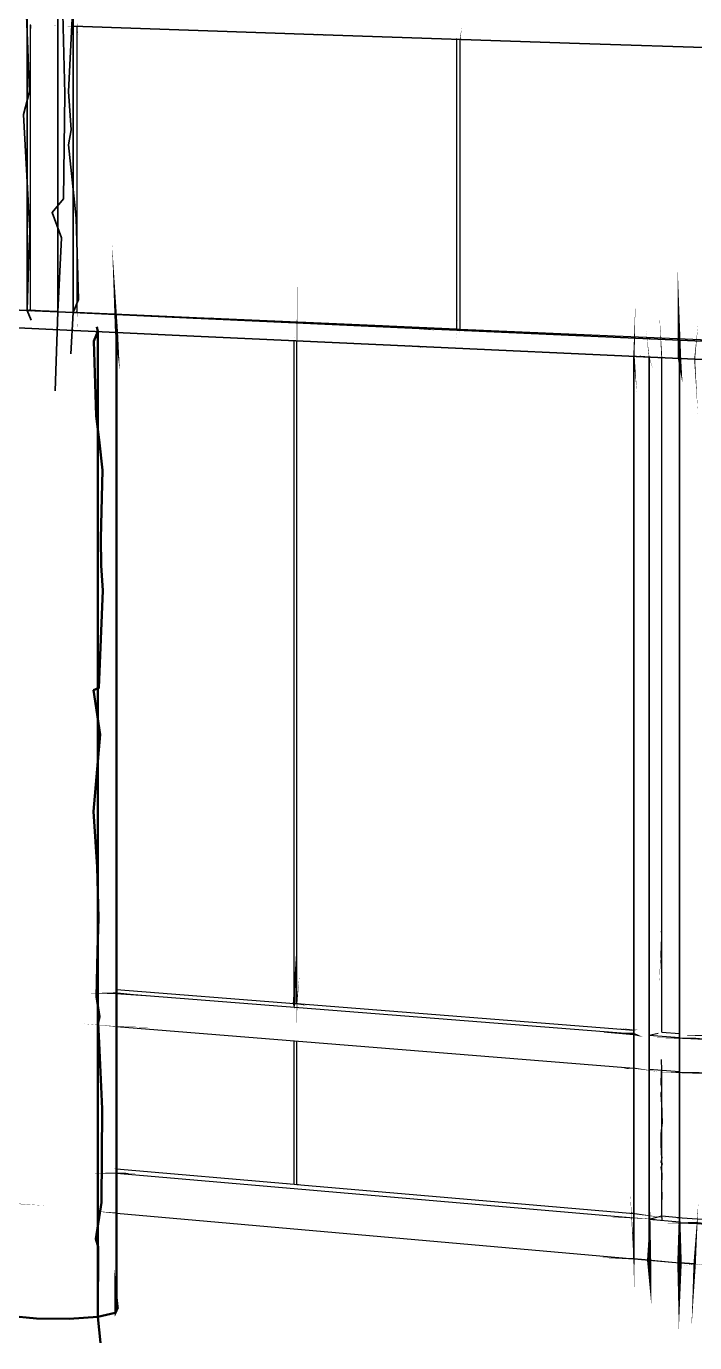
# Model space of a CAD drawing. Header units: inches. Extents: x -877 to 882, y -418 to 410.
# Drawn here: x 60.5 to 149.7, y -379.5 to -203.8 of the extents above; entities that cross this region are included whole.
import ezdxf

# ---------------------------------------------------------------- set-up
doc = ezdxf.new("R2010")
doc.units = ezdxf.units.IN
doc.header["$LTSCALE"] = 0.5
doc.header["$MEASUREMENT"] = 0
doc.layers.get('0').update_dxf_attribs({"lineweight": 18})
for name, color, linetype, lineweight in [('A-Glaz-Curt', 52, 'Continuous', 35), ('A-Glaz-Curt-Unit', 51, 'Continuous', 25), ('A-Wall', 113, 'Continuous', 35)]:
    doc.layers.add(name, color=color, linetype=linetype, lineweight=lineweight)

# ---------------------------------------------------------------- blocks, each defined once
blk = doc.blocks.new('*U12')
at = {"color": 7, "linetype": 'Continuous', "lineweight": -3}
for p, q in [((60.59, -241.69), (60.59, -241.69)), ((63.03, -241.73), (63.53, -241.75)), ((66.74, -241.98), (67.09, -241.93)), ((66.74, -241.98), (66.74, -241.98)), ((85.21, -242.71), (85.48, -242.72)), ((108.02, -243.72), (108.92, -243.76)), ((108.92, -243.76), (117.96, -244.15)), ((145.3, -324.65), (145.3, -248)), ((145.3, -338.01), (145.3, -324.65)), ((145.3, -338.02), (145.3, -338.01)), ((145.3, -362.54), (145.3, -343.1)), ((144.83, -362.67), (145.3, -362.55)), ((145.3, -362.55), (145.3, -362.54))]:
    blk.add_line(p, q, dxfattribs=at)
at = {"layer": 'A-Glaz-Curt', "color": 143, "linetype": 'Continuous', "lineweight": 35}
for p, q in [((66.72, -241.98), (66.72, 323.48)), ((60.57, -241.7), (60.57, 322.66)), ((64.67, -241.89), (64.67, 323.21)), ((66.72, -203.76), (100.09, -204.9)), ((100.09, -204.9), (134.32, -206.05)), ((134.32, -206.05), (169.41, -207.2)), ((58.53, -241.6), (60.57, -241.7)), ((60.57, -241.7), (60.59, -241.69)), ((60.59, -241.69), (61.05, -241.63)), ((60.59, -241.69), (64.67, -241.88)), ((64.67, -241.89), (66.72, -241.98)), ((66.72, -241.98), (66.74, -241.98)), ((66.74, -241.98), (79.96, -242.6)), ((67.1, -241.93), (67.25, -241.91)), ((48.7, -243.5), (79.96, -244.98)), ((79.96, -242.6), (111.99, -244.06)), ((111.99, -244.06), (144.79, -245.54)), ((79.96, -244.98), (111.99, -246.47)), ((144.79, -245.54), (178.38, -247.03)), ((111.99, -246.47), (144.79, -247.97)), ((141.59, -368.27), (141.59, -247.83)), ((143.61, -368.44), (143.61, -247.92)), ((144.79, -247.97), (178.38, -249.49)), ((147.67, -368.78), (147.67, -248.1)), ((141.59, -368.27), (143.61, -368.44)), ((143.61, -368.44), (143.62, -368.44)), ((147.67, -368.78), (149.69, -368.95))]:
    blk.add_line(p, q, dxfattribs=at)
at = {"layer": 'A-Glaz-Curt-Unit', "color": 141, "linetype": 'Continuous', "lineweight": 25}
for p, q in [((61.05, -241.63), (61.05, -203.57)), ((67.25, -241.92), (67.25, -203.78)), ((61.05, -241.63), (63.03, -241.73)), ((63.54, -241.75), (64.67, -241.8)), ((67.25, -241.92), (85.21, -242.71)), ((85.48, -242.72), (108.02, -243.72)), ((118.39, -244.17), (168.94, -246.4)), ((72.51, -332.31), (96.22, -334.17)), ((96.6, -334.2), (141.59, -337.74)), ((145.3, -338.02), (147.67, -338.2)), ((72.51, -356.26), (96.22, -358.31)), ((96.6, -358.34), (141.59, -362.23)), ((145.3, -362.55), (147.67, -362.74))]:
    blk.add_line(p, q, dxfattribs=at)
at = {"layer": 'A-Glaz-Curt-Unit', "color": 143, "linetype": 'Continuous', "lineweight": 25}
for p, q in [((117.96, -244.15), (117.96, -205.5)), ((118.39, -244.17), (118.39, -205.51)), ((117.96, -244.15), (118.39, -244.17)), ((96.22, -334.17), (96.22, -245.74)), ((96.6, -334.2), (96.6, -245.76)), ((72.51, -332.83), (141.55, -338.26)), ((96.22, -334.17), (96.6, -334.2)), ((72.51, -337.27), (141.55, -342.81)), ((141.55, -338.26), (141.59, -338.25)), ((141.55, -342.81), (141.55, -338.26)), ((143.62, -338.42), (144.83, -338.13)), ((143.62, -342.97), (143.62, -338.42)), ((143.62, -338.42), (147.66, -338.72)), ((147.66, -343.28), (147.66, -338.72)), ((147.66, -338.72), (147.67, -338.72)), ((96.22, -358.31), (96.22, -339.17)), ((96.6, -358.34), (96.6, -339.2)), ((141.55, -342.81), (141.59, -342.8)), ((143.62, -342.97), (147.66, -343.28)), ((147.66, -343.28), (147.67, -343.28)), ((72.51, -356.83), (141.55, -362.81)), ((96.22, -358.31), (96.6, -358.34)), ((72.51, -362.16), (141.55, -368.26)), ((141.55, -362.81), (141.59, -362.8)), ((141.55, -368.26), (141.55, -362.81)), ((143.62, -362.98), (144.83, -362.67)), ((143.62, -368.44), (143.62, -362.98)), ((143.62, -362.98), (147.66, -363.32)), ((147.66, -363.32), (147.67, -363.31)), ((147.66, -368.78), (147.66, -363.32)), ((141.55, -368.26), (141.59, -368.25)), ((143.62, -368.44), (147.66, -368.78)), ((147.66, -368.78), (147.67, -368.78))]:
    blk.add_line(p, q, dxfattribs=at)
at = {"layer": 'A-Wall', "color": 254, "linetype": 'Continuous', "lineweight": 50}
for p, q in [((70.03, -376), (70.03, -244.51)), ((72.51, -374.83), (72.51, -244.63)), ((58.14, -375.88), (61.81, -376.24)), ((70.03, -376), (72.35, -375.46)), ((72.35, -375.46), (72.51, -374.83)), ((61.81, -376.24), (66.17, -376.28)), ((66.17, -376.28), (70.03, -376))]:
    blk.add_line(p, q, dxfattribs=at)
blk = doc.blocks.new('New Napkin Sketch')
at = {"layer": 'A-Wall', "color": 143, "linetype": 'Continuous', "lineweight": 35}
for p, q in [((58.53, -241.6), (60.57, -241.7)), ((60.57, -241.7), (60.59, -241.69)), ((60.59, -241.69), (61.05, -241.63)), ((60.59, -241.69), (64.67, -241.88)), ((64.67, -241.89), (66.72, -241.98)), ((66.72, -241.98), (66.74, -241.98)), ((66.74, -241.98), (79.96, -242.6)), ((67.1, -241.93), (67.25, -241.91)), ((141.59, -368.27), (143.61, -368.44)), ((143.61, -368.44), (143.62, -368.44)), ((147.67, -368.78), (149.69, -368.95))]:
    blk.add_line(p, q, dxfattribs=at)
at = {"layer": 'A-Wall', "color": 7, "linetype": 'Continuous', "lineweight": -3}
for p, q in [((60.59, -241.69), (60.59, -241.69)), ((63.03, -241.73), (63.53, -241.75)), ((66.74, -241.98), (67.09, -241.93)), ((66.74, -241.98), (66.74, -241.98)), ((85.21, -242.71), (85.48, -242.72)), ((108.02, -243.72), (108.92, -243.76)), ((108.92, -243.76), (117.96, -244.15)), ((145.3, -338.01), (145.3, -324.65)), ((145.3, -338.02), (145.3, -338.01)), ((144.83, -362.67), (145.3, -362.55)), ((145.3, -362.55), (145.3, -362.54))]:
    blk.add_line(p, q, dxfattribs=at)
at = {"layer": 'A-Wall', "color": 141, "linetype": 'Continuous', "lineweight": 25}
for p, q in [((61.05, -241.63), (63.03, -241.73)), ((63.54, -241.75), (64.67, -241.8)), ((67.25, -241.92), (85.21, -242.71)), ((145.3, -338.02), (147.67, -338.2)), ((145.3, -362.55), (147.67, -362.74))]:
    blk.add_line(p, q, dxfattribs=at)
at = {"layer": 'A-Wall', "color": 143, "linetype": 'Continuous', "lineweight": 25}
for p, q in [((117.96, -244.15), (118.39, -244.17)), ((96.22, -334.17), (96.6, -334.2)), ((141.55, -338.26), (141.59, -338.25)), ((141.55, -342.81), (141.55, -338.26)), ((143.62, -338.42), (144.83, -338.13)), ((143.62, -342.97), (143.62, -338.42)), ((143.62, -338.42), (147.66, -338.72)), ((147.66, -343.28), (147.66, -338.72)), ((147.66, -338.72), (147.67, -338.72)), ((96.22, -358.31), (96.22, -339.17)), ((96.6, -358.34), (96.6, -339.2)), ((141.55, -342.81), (141.59, -342.8)), ((143.62, -342.97), (147.66, -343.28)), ((147.66, -343.28), (147.67, -343.28)), ((96.22, -358.31), (96.6, -358.34)), ((141.55, -362.81), (141.59, -362.8)), ((141.55, -368.26), (141.55, -362.81)), ((143.62, -362.98), (144.83, -362.67)), ((143.62, -368.44), (143.62, -362.98)), ((143.62, -362.98), (147.66, -363.32)), ((147.66, -363.32), (147.67, -363.31)), ((147.66, -368.78), (147.66, -363.32)), ((141.55, -368.26), (141.59, -368.25)), ((143.62, -368.44), (147.66, -368.78)), ((147.66, -368.78), (147.67, -368.78))]:
    blk.add_line(p, q, dxfattribs=at)
at = {"layer": 'A-Wall', "color": 254, "linetype": 'Continuous', "lineweight": 50}
for p, q in [((58.14, -375.88), (61.81, -376.24)), ((70.03, -376), (72.35, -375.46)), ((72.35, -375.46), (72.51, -374.83)), ((61.81, -376.24), (66.17, -376.28)), ((66.17, -376.28), (70.03, -376))]:
    blk.add_line(p, q, dxfattribs=at)
at = {"layer": 'A-Wall', "color": 143, "linetype": 'Continuous', "lineweight": 35, "extrusion": (0, 0, -1)}
for points in [[(-66.43, -247.48), (-66.72, -241.98), (-67.43, -240.24), (-67.14, -229.37), (-66.12, -219.59), (-66.45, -217.59), (-66.11, -212.46), (-67.03, -193.84)], [(-64.34, -252.44), (-64.67, -241.89), (-65.17, -232.01), (-63.91, -228.64), (-65.44, -226.8), (-65.6, -212.76), (-65.19, -196.74)], [(-61.1, -243.01), (-60.57, -241.7), (-60.79, -234.12), (-60.92, -231.12), (-60.1, -215.56), (-60.9, -212.49), (-60.22, -195.54), (-60.61, -186.99), (-60.66, -177.6), (-60.51, -175.93), (-61.21, -159), (-60.57, -146.09), (-60.88, -142.12), (-59.65, -137.68), (-61.01, -135.79), (-60.46, -120.24)]]:
    blk.add_lwpolyline(points, dxfattribs=at)
at = {"layer": 'A-Wall', "color": 141, "linetype": 'Continuous', "lineweight": 25, "extrusion": (0, 0, -1)}
for points in [[(-61.24, -242.3, 0, 0.0158, 0), (-61.05, -241.63, 0.0158, 0, 0), (-60.99, -238.88, 0, 0, 0), (-61.16, -235.11, 0, 0, 0), (-61.17, -233.74, 0, 0, 0), (-61.01, -233.07, 0, 0, 0), (-60.97, -232.53, 0, 0, 0), (-61.02, -232.15, 0, 0, 0), (-60.97, -229.21, 0, 0, 0), (-61.08, -226.68, 0, 0, 0), (-61.09, -226.38, 0, 0, 0), (-61.08, -223.45, 0, 0, 0), (-60.93, -221.59, 0, 0, 0), (-60.93, -218.09, 0, 0, 0), (-61.03, -215.62, 0, 0, 0), (-60.97, -215.25, 0, 0, 0), (-60.88, -212.93, 0, 0, 0), (-61.15, -210.72, 0, 0, 0), (-60.99, -209, 0, 0, 0), (-61.05, -205.66, 0, 0.179, 0), (-61.05, -203.57, 0.179, 0, 0), (-61.1, -203.54, 0, 0, 0)], [(-67.33, -244.64, 0, 0.0266, 0), (-67.25, -241.92, 0.0266, 0, 0), (-67.14, -239.92, 0, 0, 0), (-67.13, -236.49, 0, 0, 0), (-67.25, -233.14, 0, 0, 0), (-67.3, -229.84, 0, 0, 0), (-67.22, -227.53, 0, 0, 0), (-67.2, -226.72, 0, 0, 0), (-67.36, -222.96, 0, 0, 0), (-67.22, -220.13, 0, 0, 0), (-67.07, -219.7, 0, 0, 0), (-67.06, -216.98, 0, 0, 0), (-67.25, -214.38, 0, 0, 0), (-67.22, -212.59, 0, 0, 0), (-67.27, -209.76, 0, 0, 0), (-67.41, -209.23, 0, 0, 0), (-67.17, -208.02, 0, 0, 0), (-67.43, -205.22, 0, 0.0397, 0), (-67.25, -203.78, 0.0397, 0, 0), (-67.28, -203.12, 0, 0, 0)], [(-85.08, -242.62, 0, 0.098, 0), (-85.48, -242.72, 0.098, 0, 0), (-86.12, -242.8, 0, 0, 0), (-87.94, -242.93, 0, 0, 0), (-88.35, -242.84, 0, 0, 0), (-90.16, -242.92, 0, 0, 0), (-91.36, -243.03, 0, 0, 0), (-91.49, -242.96, 0, 0, 0), (-91.76, -242.89, 0, 0, 0), (-92.03, -243.03, 0, 0, 0), (-92.38, -242.98, 0, 0, 0), (-92.85, -243.09, 0, 0, 0), (-94.1, -243.2, 0, 0, 0), (-95.5, -243.18, 0, 0, 0), (-95.6, -243.16, 0, 0, 0), (-95.9, -243.12, 0, 0, 0), (-98.04, -243.29, 0, 0, 0), (-98.96, -243.38, 0, 0, 0), (-101.14, -243.35, 0, 0, 0), (-103.1, -243.44, 0, 0, 0), (-104.42, -243.46, 0, 0, 0), (-104.91, -243.62, 0, 0, 0), (-106.28, -243.68, 0, 0.00652, 0), (-108.02, -243.72, 0.00652, 0, 0), (-108.4, -243.75, 0, 0, 0)], [(-118.35, -244.3, 0, 0.0174, 0), (-118.39, -244.17, 0.0174, 0, 0), (-123.11, -244.46, 0, 0, 0), (-123.91, -244.42, 0, 0, 0), (-128.61, -244.66, 0, 0, 0), (-131.81, -244.52, 0, 0, 0), (-134.06, -244.61, 0, 0, 0), (-136.98, -245.16, 0, 0, 0), (-140.15, -245.27, 0, 0, 0), (-140.38, -245.03, 0, 0, 0), (-145.34, -245.58, 0, 0, 0), (-147.02, -245.31, 0, 0, 0), (-148.2, -245.6, 0, 0, 0), (-148.28, -245.41, 0, 0, 0), (-150.27, -245.46, 0, 0, 0), (-154.81, -245.63, 0, 0, 0), (-158.48, -246.02, 0, 0, 0), (-162.87, -246.15, 0, 0, 0), (-166.61, -246.26, 0, 0, 0), (-166.93, -246.47, 0, 0.241, 0), (-168.94, -246.4, 0.241, 0, 0), (-169.33, -246.55, 0, 0, 0)], [(-72.31, -332.42, 0, 0.0252, 0), (-72.51, -332.31, 0.0252, 0, 0), (-74.72, -332.6, 0, 0, 0), (-75.67, -332.51, 0, 0, 0), (-77.94, -332.81, 0, 0, 0), (-78.2, -332.68, 0, 0, 0), (-80.29, -332.9, 0, 0, 0), (-82.18, -332.97, 0, 0, 0), (-83.15, -333.25, 0, 0, 0), (-85.1, -333.21, 0, 0, 0), (-87.29, -333.46, 0, 0, 0), (-87.93, -333.43, 0, 0, 0), (-89.24, -333.61, 0, 0, 0), (-90.04, -333.63, 0, 0, 0), (-90.91, -333.67, 0, 0, 0), (-93.16, -333.83, 0, 0, 0), (-95.15, -334.14, 0, 0, 0), (-96.15, -334.1, 0, 0.0814, 0), (-96.22, -334.17, 0.0814, 0, 0), (-96.37, -334.08, 0, 0, 0)], [(-95.76, -334.14, 0, 0.2, 0), (-96.6, -334.2, 0.2, 0, 0), (-97.92, -334.48, 0, 0, 0), (-98.75, -334.54, 0, 0, 0), (-99.03, -334.6, 0, 0, 0), (-103.09, -334.88, 0, 0, 0), (-103.23, -334.82, 0, 0, 0), (-107.41, -335.19, 0, 0, 0), (-111.87, -335.62, 0, 0, 0), (-114.88, -335.79, 0, 0, 0), (-118.98, -335.98, 0, 0, 0), (-120.93, -336.24, 0, 0, 0), (-122.36, -336.29, 0, 0, 0), (-125.22, -336.65, 0, 0, 0), (-129.42, -336.68, 0, 0, 0), (-130.94, -336.76, 0, 0, 0), (-131.08, -337.03, 0, 0, 0), (-131.74, -336.79, 0, 0, 0), (-135.75, -337.14, 0, 0, 0), (-139.64, -337.45, 0, 0.102, 0), (-141.59, -337.74, 0.102, 0, 0), (-142.29, -337.66, 0, 0, 0)], [(-148.02, -338.43, 0, 0.219, 0), (-151.38, -338.47, 0.219, 0, 0), (-153.09, -338.8, 0, 0, 0), (-153.38, -338.53, 0, 0, 0), (-154.65, -338.69, 0, 0, 0), (-156.81, -338.78, 0, 0, 0), (-159.73, -339.05, 0, 0, 0), (-162.71, -339.06, 0, 0, 0), (-163.8, -339.35, 0, 0, 0), (-164.91, -339.59, 0, 0, 0), (-170.08, -339.75, 0, 0, 0), (-175.18, -340.39, 0, 0, 0), (-177.55, -340.04, 0, 0, 0), (-182.47, -340.73, 0, 0, 0), (-186.99, -341.02, 0, 0, 0), (-189.08, -341.22, 0, 0, 0), (-190.28, -340.99, 0, 0, 0), (-190.74, -341.15, 0, 0, 0), (-195.05, -341.51, 0, 0, 0), (-199.08, -341.98, 0, 0, 0), (-201.59, -341.9, 0, 0, 0), (-203.41, -342.1, 0, 0.0164, 0), (-203.58, -342.13, 0.0164, 0, 0), (-204.3, -342.27, 0, 0, 0)], [(-71.9, -356.27, 0, 0.0356, 0), (-72.51, -356.26, 0.0356, 0, 0), (-73.26, -356.23, 0, 0, 0), (-74.45, -356.4, 0, 0, 0), (-76.78, -356.57, 0, 0, 0), (-78.19, -356.85, 0, 0, 0), (-79.35, -356.93, 0, 0, 0), (-81.29, -357.1, 0, 0, 0), (-82.51, -357.12, 0, 0, 0), (-83.62, -357.25, 0, 0, 0), (-85.66, -357.5, 0, 0, 0), (-87.91, -357.69, 0, 0, 0), (-88.51, -357.53, 0, 0, 0), (-90.37, -357.79, 0, 0, 0), (-91.91, -358.04, 0, 0, 0), (-93.43, -358.16, 0, 0, 0), (-95.23, -358.15, 0, 0.048, 0), (-96.22, -358.31, 0.048, 0, 0), (-97.77, -358.33, 0, 0, 0)], [(-95.16, -358.2, 0, 0.0185, 0), (-96.6, -358.34, 0.0185, 0, 0), (-98.24, -358.34, 0, 0, 0), (-99.22, -358.45, 0, 0, 0), (-99.8, -358.61, 0, 0, 0), (-104.01, -359.06, 0, 0, 0), (-106.42, -359.3, 0, 0, 0), (-106.52, -359.18, 0, 0, 0), (-108.08, -359.45, 0, 0, 0), (-111.51, -359.74, 0, 0, 0), (-111.88, -359.5, 0, 0, 0), (-115.29, -359.75, 0, 0, 0), (-116.5, -360.11, 0, 0, 0), (-120.66, -360.59, 0, 0, 0), (-121.01, -360.25, 0, 0, 0), (-124.13, -360.72, 0, 0, 0), (-128.11, -361.24, 0, 0, 0), (-130.02, -361.34, 0, 0, 0), (-132.95, -361.34, 0, 0, 0), (-136.47, -361.72, 0, 0, 0), (-138.64, -361.82, 0, 0, 0), (-139.77, -362.27, 0, 0, 0), (-141.06, -362.02, 0, 0.16, 0), (-141.59, -362.23, 0.16, 0, 0), (-146.05, -362.84, 0, 0, 0)]]:
    blk.add_lwpolyline(points, format="xyseb", dxfattribs=at)
at = {"layer": 'A-Wall', "color": 143, "linetype": 'Continuous', "lineweight": 35, "extrusion": (0, 0, -1)}
for points in [[(-63.58, -203.69, 0, 0.0174, 0), (-66.72, -203.76, 0.0174, 0, 0), (-68.45, -203.76, 0, 0, 0), (-69.25, -203.83, 0, 0, 0), (-71.56, -204.06, 0, 0, 0), (-73.65, -204.05, 0, 0, 0), (-73.77, -203.87, 0, 0, 0), (-75.77, -204.21, 0, 0, 0), (-75.87, -204.13, 0, 0, 0), (-77.56, -204.15, 0, 0, 0), (-79.55, -204.11, 0, 0, 0), (-81.05, -204.38, 0, 0, 0), (-82.44, -204.23, 0, 0, 0), (-84.62, -204.31, 0, 0, 0), (-86.19, -204.45, 0, 0, 0), (-87.14, -204.54, 0, 0, 0), (-90.43, -204.69, 0, 0, 0), (-91.76, -204.47, 0, 0, 0), (-93.8, -204.63, 0, 0, 0), (-96.47, -204.93, 0, 0, 0), (-96.94, -204.83, 0, 0, 0), (-99.14, -204.75, 0, 0.0317, 0), (-100.09, -204.9, 0.0317, 0, 0), (-101.44, -204.92, 0, 0, 0)], [(-97.25, -204.79, 0, 0.0554, 0), (-100.09, -204.9, 0.0554, 0, 0), (-100.51, -204.8, 0, 0, 0), (-100.64, -204.91, 0, 0, 0), (-103.65, -204.95, 0, 0, 0), (-104.02, -205.18, 0, 0, 0), (-106.16, -205.26, 0, 0, 0), (-109.09, -205.33, 0, 0, 0), (-109.19, -205.33, 0, 0, 0), (-109.57, -205.17, 0, 0, 0), (-110.39, -205.18, 0, 0, 0), (-112.7, -205.19, 0, 0, 0), (-115.69, -205.56, 0, 0, 0), (-116.22, -205.58, 0, 0, 0), (-118.35, -205.44, 0, 0, 0), (-121.48, -205.55, 0, 0, 0), (-121.78, -205.68, 0, 0, 0), (-125, -205.6, 0, 0, 0), (-128.17, -205.96, 0, 0, 0), (-131.26, -205.96, 0, 0, 0), (-133.51, -206.11, 0, 0, 0), (-134.3, -205.93, 0, 0.119, 0), (-134.32, -206.05, 0.119, 0, 0), (-136.38, -206.15, 0, 0, 0)], [(-133.92, -205.99, 0, 0.11, 0), (-134.32, -206.05, 0.11, 0, 0), (-134.57, -206.08, 0, 0, 0), (-137.41, -205.99, 0, 0, 0), (-138.55, -206.17, 0, 0, 0), (-141.98, -206.45, 0, 0, 0), (-142.75, -206.22, 0, 0, 0), (-145.22, -206.54, 0, 0, 0), (-147.19, -206.54, 0, 0, 0), (-147.86, -206.61, 0, 0, 0), (-150.9, -206.7, 0, 0, 0), (-152.37, -206.74, 0, 0, 0), (-154.71, -206.63, 0, 0, 0), (-157.31, -206.75, 0, 0, 0), (-160.33, -206.95, 0, 0, 0), (-160.69, -206.83, 0, 0, 0), (-160.88, -206.83, 0, 0, 0), (-161.58, -207.08, 0, 0, 0), (-162.97, -206.97, 0, 0, 0), (-164.45, -207.1, 0, 0, 0), (-167.86, -207.25, 0, 0.0722, 0), (-169.41, -207.2, 0.0722, 0, 0), (-169.44, -207.26, 0, 0, 0)], [(-147.58, -377.67, 0, 0.598, 0), (-147.67, -368.78, 0.598, 0, 0), (-147.68, -359.24, 0, 0, 0), (-147.25, -355.85, 0, 0, 0), (-147.09, -355.17, 0, 0, 0), (-147.75, -351.76, 0, 0, 0), (-147.91, -346.16, 0, 0, 0), (-147.74, -340.92, 0, 0, 0), (-147.07, -332.56, 0, 0, 0), (-147.25, -322.51, 0, 0, 0), (-147.71, -317.16, 0, 0, 0), (-147.33, -313.88, 0, 0, 0), (-147.8, -309.77, 0, 0, 0), (-147.77, -302, 0, 0, 0), (-147.92, -292.69, 0, 0, 0), (-147.34, -283.99, 0, 0, 0), (-147.29, -281.71, 0, 0, 0), (-147.08, -280.46, 0, 0, 0), (-147.74, -269.61, 0, 0, 0), (-148, -262.14, 0, 0, 0), (-148.07, -251.44, 0, 0.453, 0), (-147.67, -248.1, 0.453, 0, 0), (-147.44, -236.45, 0, 0, 0)], [(-78.35, -242.38, 0, 0.148, 0), (-79.96, -242.6, 0.148, 0, 0), (-83.09, -242.83, 0, 0, 0), (-85.51, -242.89, 0, 0, 0), (-86.48, -242.78, 0, 0, 0), (-88.49, -243.02, 0, 0, 0), (-88.6, -243.11, 0, 0, 0), (-90.87, -243.21, 0, 0, 0), (-93.02, -243.18, 0, 0, 0), (-94.22, -243.25, 0, 0, 0), (-96.39, -243.44, 0, 0, 0), (-98.26, -243.42, 0, 0, 0), (-100.92, -243.4, 0, 0, 0), (-102.39, -243.71, 0, 0, 0), (-104.8, -243.59, 0, 0, 0), (-107.61, -243.92, 0, 0, 0), (-108.42, -243.94, 0, 0, 0), (-110.4, -243.96, 0, 0, 0), (-111.42, -244.12, 0, 0.0224, 0), (-111.99, -244.06, 0.0224, 0, 0), (-113.33, -244.25, 0, 0, 0)], [(-141.62, -372.16, 0, 0.162, 0), (-141.59, -368.27, 0.162, 0, 0), (-141.08, -359.28, 0, 0, 0), (-141.03, -355.16, 0, 0, 0), (-141.86, -346.29, 0, 0, 0), (-141.64, -343.01, 0, 0, 0), (-141.82, -333.4, 0, 0, 0), (-141.45, -321.85, 0, 0, 0), (-142.1, -311.53, 0, 0, 0), (-141.1, -307.26, 0, 0, 0), (-141.68, -295.66, 0, 0, 0), (-141.2, -291.67, 0, 0, 0), (-141.27, -280.56, 0, 0, 0), (-141.65, -272.34, 0, 0, 0), (-142.11, -266.22, 0, 0, 0), (-141.08, -263.94, 0, 0, 0), (-141.35, -259.41, 0, 0, 0), (-141.77, -257.1, 0, 0, 0), (-141.98, -252.63, 0, 0.192, 0), (-141.59, -247.83, 0.192, 0, 0), (-141.77, -240.95, 0, 0, 0)], [(-47.3, -243.55, 0, 0.125, 0), (-48.7, -243.5, 0.125, 0, 0), (-51.72, -243.52, 0, 0, 0), (-54.49, -243.66, 0, 0, 0), (-56.94, -244.01, 0, 0, 0), (-57.98, -244.06, 0, 0, 0), (-60.69, -244.11, 0, 0, 0), (-63.44, -244.08, 0, 0, 0), (-63.63, -244.29, 0, 0, 0), (-63.72, -244.12, 0, 0, 0), (-64.97, -244.33, 0, 0, 0), (-66.71, -244.41, 0, 0, 0), (-69.26, -244.47, 0, 0, 0), (-71.88, -244.68, 0, 0, 0), (-73.43, -244.57, 0, 0, 0), (-76.1, -244.82, 0, 0, 0), (-76.36, -244.9, 0, 0, 0), (-77.86, -244.9, 0, 0.0851, 0), (-79.96, -244.98, 0.0851, 0, 0), (-80.08, -245.05, 0, 0, 0)], [(-110.29, -244.02, 0, 0.121, 0), (-111.99, -244.06, 0.121, 0, 0), (-115.08, -244.35, 0, 0, 0), (-117.99, -244.49, 0, 0, 0), (-120.87, -244.62, 0, 0, 0), (-122.86, -244.47, 0, 0, 0), (-123.75, -244.7, 0, 0, 0), (-125.02, -244.62, 0, 0, 0), (-125.67, -244.54, 0, 0, 0), (-125.77, -244.53, 0, 0, 0), (-127.21, -244.9, 0, 0, 0), (-130.13, -244.75, 0, 0, 0), (-131.18, -245.02, 0, 0, 0), (-134.21, -245.1, 0, 0, 0), (-135.32, -245.15, 0, 0, 0), (-136.02, -245.07, 0, 0, 0), (-139.24, -245.41, 0, 0, 0), (-140.29, -245.25, 0, 0, 0), (-141.23, -245.32, 0, 0, 0), (-142.57, -245.5, 0, 0, 0), (-143.41, -245.63, 0, 0.041, 0), (-144.79, -245.54, 0.041, 0, 0), (-147.67, -245.54, 0, 0, 0)], [(-149.27, -377.53, 0, 0.323, 0), (-149.69, -368.95, 0.323, 0, 0), (-150.17, -360.92, 0, 0, 0), (-150.26, -351.09, 0, 0, 0), (-149.68, -344.56, 0, 0, 0), (-150.03, -336.95, 0, 0, 0), (-150.05, -336.73, 0, 0, 0), (-150.13, -329.72, 0, 0, 0), (-150.08, -324.74, 0, 0, 0), (-149.82, -320.9, 0, 0, 0), (-149.58, -312.4, 0, 0, 0), (-149.86, -304.64, 0, 0, 0), (-149.27, -304.16, 0, 0, 0), (-149.97, -300.18, 0, 0, 0), (-150.1, -295.12, 0, 0, 0), (-149.4, -288.82, 0, 0, 0), (-149.16, -283.32, 0, 0, 0), (-150.27, -273.25, 0, 0, 0), (-149.55, -265.73, 0, 0, 0), (-150.12, -255.49, 0, 0.127, 0), (-149.69, -248.19, 0.127, 0, 0), (-150.14, -243.59, 0, 0, 0)], [(-77.08, -244.85, 0, 0.126, 0), (-79.96, -244.98, 0.126, 0, 0), (-83.09, -245.07, 0, 0, 0), (-85.65, -245.4, 0, 0, 0), (-86.71, -245.24, 0, 0, 0), (-89.65, -245.33, 0, 0, 0), (-90.84, -245.42, 0, 0, 0), (-93.58, -245.48, 0, 0, 0), (-95.9, -245.88, 0, 0, 0), (-97.13, -245.76, 0, 0, 0), (-99.73, -245.81, 0, 0, 0), (-102.38, -245.88, 0, 0, 0), (-104.8, -246.09, 0, 0, 0), (-107.96, -246.18, 0, 0, 0), (-110.3, -246.31, 0, 0.0515, 0), (-111.99, -246.47, 0.0515, 0, 0), (-113.48, -246.7, 0, 0, 0)], [(-143.93, -374.67, 0, 0.559, 0), (-143.61, -368.44, 0.559, 0, 0), (-143.77, -361.75, 0, 0, 0), (-143.81, -355.86, 0, 0, 0), (-143.25, -344.33, 0, 0, 0), (-143.3, -343.64, 0, 0, 0), (-143.5, -340.73, 0, 0, 0), (-143.12, -329.56, 0, 0, 0), (-143.48, -328.81, 0, 0, 0), (-143.17, -322.32, 0, 0, 0), (-143.09, -315.72, 0, 0, 0), (-143.42, -307.67, 0, 0, 0), (-143.04, -295.68, 0, 0, 0), (-143.92, -285.8, 0, 0, 0), (-144.06, -277.82, 0, 0, 0), (-143.98, -269.41, 0, 0, 0), (-143.5, -266.71, 0, 0, 0), (-143.13, -260.42, 0, 0, 0), (-144.1, -249.47, 0, 0.0793, 0), (-143.61, -247.92, 0.0793, 0, 0), (-143.2, -244.28, 0, 0, 0)], [(-143.08, -245.36, 0, 0.0113, 0), (-144.79, -245.54, 0.0113, 0, 0), (-146.99, -245.62, 0, 0, 0), (-150.23, -245.71, 0, 0, 0), (-150.7, -245.73, 0, 0, 0), (-151.51, -245.95, 0, 0, 0), (-153.61, -245.92, 0, 0, 0), (-155.11, -245.92, 0, 0, 0), (-156.34, -245.91, 0, 0, 0), (-158.24, -246.2, 0, 0, 0), (-160.46, -246.17, 0, 0, 0), (-161.82, -246.14, 0, 0, 0), (-162.53, -246.45, 0, 0, 0), (-163.7, -246.44, 0, 0, 0), (-165.68, -246.52, 0, 0, 0), (-167.31, -246.48, 0, 0, 0), (-168.32, -246.62, 0, 0, 0), (-171.38, -246.57, 0, 0, 0), (-174.06, -246.92, 0, 0, 0), (-176.11, -246.96, 0, 0.000852, 0), (-178.38, -247.03, 0.000852, 0, 0), (-181.14, -247.01, 0, 0, 0)], [(-111.58, -246.31, 0, 0.115, 0), (-111.99, -246.47, 0.115, 0, 0), (-114.57, -246.67, 0, 0, 0), (-116.81, -246.67, 0, 0, 0), (-119.82, -246.79, 0, 0, 0), (-121.46, -246.76, 0, 0, 0), (-124.3, -247.07, 0, 0, 0), (-124.39, -247.12, 0, 0, 0), (-126.04, -247.03, 0, 0, 0), (-126.74, -247.31, 0, 0, 0), (-130.01, -247.21, 0, 0, 0), (-130.83, -247.26, 0, 0, 0), (-134.09, -247.54, 0, 0, 0), (-136.33, -247.5, 0, 0, 0), (-139.6, -247.59, 0, 0, 0), (-141.14, -247.89, 0, 0, 0), (-144.04, -248.01, 0, 0.0324, 0), (-144.79, -247.97, 0.0324, 0, 0), (-146.28, -247.93, 0, 0, 0)], [(-141.71, -247.68, 0, 0.0677, 0), (-144.79, -247.97, 0.0677, 0, 0), (-145.24, -247.83, 0, 0, 0), (-145.44, -248.17, 0, 0, 0), (-148.02, -248.01, 0, 0, 0), (-150.8, -248.36, 0, 0, 0), (-150.82, -248.3, 0, 0, 0), (-151.06, -248.16, 0, 0, 0), (-151.68, -248.34, 0, 0, 0), (-152.69, -248.23, 0, 0, 0), (-154.98, -248.32, 0, 0, 0), (-157.22, -248.41, 0, 0, 0), (-160.49, -248.55, 0, 0, 0), (-163.47, -248.79, 0, 0, 0), (-164.41, -248.71, 0, 0, 0), (-167.4, -248.9, 0, 0, 0), (-169.65, -249.09, 0, 0, 0), (-171.34, -249.12, 0, 0, 0), (-172.52, -249.23, 0, 0, 0), (-175.49, -249.39, 0, 0, 0), (-175.53, -249.44, 0, 0, 0), (-175.78, -249.25, 0, 0.0313, 0), (-178.38, -249.49, 0.0313, 0, 0), (-180.96, -249.65, 0, 0, 0)]]:
    blk.add_lwpolyline(points, format="xyseb", dxfattribs=at)
at = {"layer": 'A-Wall', "color": 143, "linetype": 'Continuous', "lineweight": 25, "extrusion": (0, 0, -1)}
for points in [[(-117.78, -246.1, 0, 0.0116, 0), (-117.96, -244.15, 0.0116, 0, 0), (-118.06, -242.53, 0, 0, 0), (-117.98, -240.26, 0, 0, 0), (-118, -238.01, 0, 0, 0), (-117.99, -235.63, 0, 0, 0), (-117.84, -232.61, 0, 0, 0), (-118.09, -230.77, 0, 0, 0), (-117.79, -227.89, 0, 0, 0), (-118.12, -226.64, 0, 0, 0), (-117.89, -226.11, 0, 0, 0), (-117.94, -224.81, 0, 0, 0), (-117.96, -222.73, 0, 0, 0), (-117.93, -219.29, 0, 0, 0), (-117.78, -218, 0, 0, 0), (-118.02, -215.33, 0, 0, 0), (-118.08, -214.35, 0, 0, 0), (-118.12, -210.72, 0, 0, 0), (-117.94, -207.39, 0, 0.0942, 0), (-117.96, -205.5, 0.0942, 0, 0), (-117.86, -205.26, 0, 0, 0)], [(-118.25, -244.89, 0, 0.0397, 0), (-118.39, -244.17, 0.0397, 0, 0), (-118.25, -240.63, 0, 0, 0), (-118.45, -240.2, 0, 0, 0), (-118.37, -238.29, 0, 0, 0), (-118.27, -237.81, 0, 0, 0), (-118.5, -236.95, 0, 0, 0), (-118.52, -236.88, 0, 0, 0), (-118.42, -233.54, 0, 0, 0), (-118.28, -229.84, 0, 0, 0), (-118.33, -228.27, 0, 0, 0), (-118.43, -225.67, 0, 0, 0), (-118.38, -224.93, 0, 0, 0), (-118.43, -221.26, 0, 0, 0), (-118.3, -219.45, 0, 0, 0), (-118.23, -216.49, 0, 0, 0), (-118.23, -212.65, 0, 0, 0), (-118.46, -212.46, 0, 0, 0), (-118.3, -209.13, 0, 0, 0), (-118.34, -207.75, 0, 0, 0), (-118.41, -206.87, 0, 0.101, 0), (-118.39, -205.51, 0.101, 0, 0), (-118.58, -203.95, 0, 0, 0)], [(-96.56, -337.59, 0, 0.103, 0), (-96.6, -334.2, 0.103, 0, 0), (-96.93, -330.42, 0, 0, 0), (-96.77, -329.45, 0, 0, 0), (-96.43, -324.39, 0, 0, 0), (-96.48, -319.06, 0, 0, 0), (-96.94, -310.57, 0, 0, 0), (-96.81, -305.8, 0, 0, 0), (-96.69, -300.82, 0, 0, 0), (-96.92, -294.85, 0, 0, 0), (-96.76, -291.07, 0, 0, 0), (-96.67, -287.66, 0, 0, 0), (-96.2, -281.34, 0, 0, 0), (-96.92, -278.53, 0, 0, 0), (-96.42, -270.61, 0, 0, 0), (-96.16, -267.58, 0, 0, 0), (-96.42, -263.31, 0, 0, 0), (-96.76, -259.51, 0, 0, 0), (-96.24, -257.48, 0, 0, 0), (-96.35, -251.97, 0, 0, 0), (-96.57, -250.41, 0, 0.0921, 0), (-96.6, -245.76, 0.0921, 0, 0), (-96.63, -238.31, 0, 0, 0)], [(-96.24, -334.93, 0, 0.365, 0), (-96.22, -334.17, 0.365, 0, 0), (-96.6, -325.61, 0, 0, 0), (-96.15, -318.6, 0, 0, 0), (-95.86, -311.77, 0, 0, 0), (-95.92, -305.28, 0, 0, 0), (-96.18, -301.59, 0, 0, 0), (-95.95, -297.67, 0, 0, 0), (-95.84, -294.6, 0, 0, 0), (-96.38, -287.69, 0, 0, 0), (-95.9, -285.49, 0, 0, 0), (-95.95, -283.52, 0, 0, 0), (-95.89, -276.3, 0, 0, 0), (-96.47, -268.3, 0, 0, 0), (-96.57, -264.09, 0, 0, 0), (-96.08, -259.79, 0, 0, 0), (-96.19, -256.34, 0, 0, 0), (-95.97, -253.24, 0, 0, 0), (-95.88, -248.95, 0, 0, 0), (-96.36, -247.45, 0, 0.000675, 0), (-96.22, -245.74, 0.000675, 0, 0), (-96.33, -238.95, 0, 0, 0)], [(-69.08, -332.81, 0, 0.243, 0), (-72.51, -332.83, 0.243, 0, 0), (-78.96, -333.38, 0, 0, 0), (-82.29, -333.7, 0, 0, 0), (-83.31, -333.56, 0, 0, 0), (-87.17, -333.88, 0, 0, 0), (-87.81, -334.27, 0, 0, 0), (-92.4, -334.66, 0, 0, 0), (-93.57, -334.71, 0, 0, 0), (-94.08, -334.23, 0, 0, 0), (-96.68, -334.74, 0, 0, 0), (-101.32, -335.08, 0, 0, 0), (-105.01, -335.08, 0, 0, 0), (-108.8, -335.98, 0, 0, 0), (-110.63, -335.83, 0, 0, 0), (-115.83, -336.35, 0, 0, 0), (-117.97, -336.37, 0, 0, 0), (-123.52, -337.14, 0, 0, 0), (-128.65, -337.35, 0, 0, 0), (-129.5, -337.59, 0, 0, 0), (-132.63, -337.46, 0, 0, 0), (-137.31, -338.04, 0, 0.319, 0), (-141.55, -338.26, 0.319, 0, 0), (-142.76, -338.65, 0, 0, 0)], [(-68.06, -336.89, 0, 0.0753, 0), (-72.51, -337.27, 0.0753, 0, 0), (-77.8, -337.38, 0, 0, 0), (-81.17, -337.76, 0, 0, 0), (-86.77, -338.4, 0, 0, 0), (-93.4, -339.2, 0, 0, 0), (-99.86, -339.44, 0, 0, 0), (-102.87, -339.99, 0, 0, 0), (-103.02, -339.87, 0, 0, 0), (-108.65, -340.19, 0, 0, 0), (-112.6, -340.24, 0, 0, 0), (-115.29, -340.45, 0, 0, 0), (-121.44, -341.03, 0, 0, 0), (-121.82, -341.44, 0, 0, 0), (-128.33, -341.83, 0, 0, 0), (-128.61, -341.69, 0, 0, 0), (-130.7, -342.02, 0, 0, 0), (-137.5, -342.6, 0, 0, 0), (-139.97, -342.95, 0, 0.139, 0), (-141.55, -342.81, 0.139, 0, 0), (-145, -343.32, 0, 0, 0)], [(-143.87, -338.74, 0, 0.21, 0), (-149.77, -338.87, 0.21, 0, 0), (-157.01, -339.4, 0, 0, 0), (-160.91, -339.34, 0, 0, 0), (-164.16, -339.67, 0, 0, 0), (-166.94, -340.47, 0, 0, 0), (-168.52, -340.39, 0, 0, 0), (-175.78, -340.67, 0, 0, 0), (-182.88, -340.91, 0, 0, 0), (-192.19, -341.68, 0, 0, 0), (-197.08, -342.04, 0, 0, 0), (-199.21, -342.66, 0, 0, 0), (-209.18, -342.91, 0, 0, 0), (-217.11, -343.81, 0, 0, 0), (-220.19, -343.41, 0, 0, 0), (-229.2, -344.68, 0, 0, 0), (-233.73, -345.05, 0, 0, 0), (-239.29, -345.15, 0, 0, 0), (-245.7, -345.69, 0, 0, 0), (-250.26, -346.33, 0, 0.179, 0), (-252.79, -346.1, 0.179, 0, 0), (-259.49, -347.05, 0, 0, 0)], [(-144.85, -343.39, 0, 0.23, 0), (-149.77, -343.43, 0.23, 0, 0), (-153.76, -343.61, 0, 0, 0), (-159.27, -344.6, 0, 0, 0), (-169.36, -345.07, 0, 0, 0), (-172.2, -345.26, 0, 0, 0), (-177.2, -345.9, 0, 0, 0), (-178, -345.69, 0, 0, 0), (-188.39, -345.68, 0, 0, 0), (-196.28, -346.24, 0, 0, 0), (-204.02, -347.47, 0, 0, 0), (-211.45, -348.09, 0, 0, 0), (-219.51, -348.91, 0, 0, 0), (-225.43, -348.94, 0, 0, 0), (-225.44, -349.33, 0, 0, 0), (-230.51, -348.73, 0, 0, 0), (-233.59, -348.98, 0, 0, 0), (-241.71, -350.13, 0, 0, 0), (-245.24, -349.92, 0, 0, 0), (-245.9, -350.35, 0, 0, 0), (-253.41, -350.58, 0, 0.439, 0), (-253.83, -350.87, 0.439, 0, 0), (-255.79, -351.3, 0, 0, 0)], [(44.5, -351.38, 0, 0.174, 0), (38.24, -352.37, 0.174, 0, 0), (33.26, -352.48, 0, 0, 0), (30.56, -352.85, 0, 0, 0), (22.29, -353.66, 0, 0, 0), (17.97, -354.11, 0, 0, 0), (13.54, -354.3, 0, 0, 0), (10, -354.73, 0, 0, 0), (8.33, -355.37, 0, 0, 0), (4.95, -355.06, 0, 0, 0), (-4.03, -356.09, 0, 0, 0), (-10.59, -356.82, 0, 0, 0), (-18.9, -357, 0, 0, 0), (-28.09, -358.39, 0, 0, 0), (-36.02, -359.08, 0, 0, 0), (-36.98, -359.02, 0, 0, 0), (-40.64, -359.2, 0, 0, 0), (-41.14, -359.01, 0, 0, 0), (-49.4, -359.72, 0, 0.0987, 0), (-56.14, -360.71, 0.0987, 0, 0), (-63.21, -361.18, 0, 0, 0)], [(-69.15, -356.85, 0, 0.173, 0), (-72.51, -356.83, 0.173, 0, 0), (-75.41, -356.85, 0, 0, 0), (-78.1, -357.17, 0, 0, 0), (-79.01, -357.65, 0, 0, 0), (-83.28, -357.92, 0, 0, 0), (-89.37, -358.1, 0, 0, 0), (-90.65, -358.29, 0, 0, 0), (-94.87, -358.76, 0, 0, 0), (-97.71, -358.81, 0, 0, 0), (-100.29, -359.51, 0, 0, 0), (-106.41, -359.56, 0, 0, 0), (-110.1, -359.93, 0, 0, 0), (-116.36, -360.39, 0, 0, 0), (-122.39, -361.03, 0, 0, 0), (-128.58, -362, 0, 0, 0), (-131.53, -362.16, 0, 0, 0), (-136.93, -362.43, 0, 0, 0), (-138.26, -362.68, 0, 0.114, 0), (-141.55, -362.81, 0.114, 0, 0), (-144.76, -363, 0, 0, 0)], [(-69.61, -361.92, 0, 0.15, 0), (-72.51, -362.16, 0.15, 0, 0), (-72.6, -362.3, 0, 0, 0), (-72.94, -362.18, 0, 0, 0), (-78.43, -363.02, 0, 0, 0), (-80.01, -362.72, 0, 0, 0), (-85.87, -363.36, 0, 0, 0), (-88.91, -363.9, 0, 0, 0), (-94.71, -364.41, 0, 0, 0), (-99.17, -364.2, 0, 0, 0), (-99.16, -364.42, 0, 0, 0), (-103.01, -364.97, 0, 0, 0), (-108.73, -365.5, 0, 0, 0), (-110.79, -365.4, 0, 0, 0), (-117.53, -366.49, 0, 0, 0), (-122.39, -366.3, 0, 0, 0), (-125.4, -367.07, 0, 0, 0), (-125.58, -367.07, 0, 0, 0), (-128.65, -366.79, 0, 0, 0), (-132.44, -367.27, 0, 0, 0), (-133.67, -367.68, 0, 0, 0), (-136.54, -368.09, 0, 0.179, 0), (-141.55, -368.26, 0.179, 0, 0), (-146.82, -368.68, 0, 0, 0)], [(-145.85, -363.5, 0, 0.294, 0), (-149.77, -363.48, 0.294, 0, 0), (-156.06, -364.07, 0, 0, 0)], [(-148.17, -369.19, 0, 0.0394, 0), (-149.77, -368.95, 0.0394, 0, 0), (-160.65, -370.34, 0, 0, 0), (-169.46, -370.27, 0, 0, 0), (-178.67, -371.24, 0, 0, 0), (-186.14, -371.93, 0, 0, 0), (-188.51, -371.53, 0, 0, 0), (-189.65, -372.46, 0, 0, 0), (-196.59, -373.16, 0, 0, 0), (-207.99, -373.48, 0, 0, 0), (-215, -374.54, 0, 0, 0), (-217.21, -373.79, 0, 0, 0), (-221.41, -374.97, 0, 0, 0), (-226.27, -374.7, 0, 0, 0), (-227.08, -375.28, 0, 0, 0), (-227.58, -374.75, 0, 0, 0), (-233.14, -375.41, 0, 0, 0), (-233.29, -375.17, 0, 0, 0), (-243.46, -376.91, 0, 0, 0), (-251.33, -376.53, 0, 0, 0), (-255.58, -377.8, 0, 0, 0), (-261.66, -377.58, 0, 0.367, 0), (-264.73, -378.02, 0.367, 0, 0), (-270.58, -378.42, 0, 0, 0)]]:
    blk.add_lwpolyline(points, format="xyseb", dxfattribs=at)
at = {"layer": 'A-Wall', "color": 254, "linetype": 'Continuous', "lineweight": 50, "extrusion": (0, 0, -1)}
blk.add_lwpolyline([(-72.29, -376, 0, 0.623, 0), (-72.51, -374.83, 0.623, 0, 0), (-72.22, -369.59, 0, 0, 0), (-72.86, -357.68, 0, 0, 0), (-72.74, -356.83, 0, 0, 0), (-72.7, -351.02, 0, 0, 0), (-72.23, -346.08, 0, 0, 0), (-72.85, -333.13, 0, 0, 0), (-72.82, -321.25, 0, 0, 0), (-72.37, -310.48, 0, 0, 0), (-72.43, -305.36, 0, 0, 0), (-72.46, -301.79, 0, 0, 0), (-72.99, -290.58, 0, 0, 0), (-72.35, -285.59, 0, 0, 0), (-73.15, -274.67, 0, 0, 0), (-72.04, -266, 0, 0, 0), (-73.1, -262.28, 0, 0, 0), (-72.95, -249.77, 0, 0.415, 0), (-72.51, -244.63, 0.415, 0, 0), (-71.92, -232.87, 0, 0, 0)], format="xyseb", dxfattribs=at)
at = {"layer": 'A-Wall', "color": 7, "linetype": 'Continuous', "lineweight": -3, "extrusion": (0, 0, -1)}
blk.add_lwpolyline([(-144.97, -331.6, 0, 0.154, 0), (-145.3, -324.65, 0.154, 0, 0), (-145.02, -324.6, 0, 0, 0), (-145.63, -317.13, 0, 0, 0), (-145.35, -312.07, 0, 0, 0), (-145.32, -308.26, 0, 0, 0), (-145.16, -303.56, 0, 0, 0), (-145.66, -299.78, 0, 0, 0), (-145.32, -292.15, 0, 0, 0), (-145.4, -290.94, 0, 0, 0), (-145.39, -285.88, 0, 0, 0), (-145.25, -279.28, 0, 0, 0), (-145.07, -276.57, 0, 0, 0), (-145.51, -269.01, 0, 0, 0), (-145.5, -265.15, 0, 0, 0), (-145.61, -263.09, 0, 0, 0), (-144.96, -259.04, 0, 0, 0), (-145.16, -252.98, 0, 0, 0), (-144.97, -252.49, 0, 0, 0), (-144.92, -250.23, 0, 0, 0), (-145.39, -250.05, 0, 0.134, 0), (-145.3, -248, 0.134, 0, 0), (-145, -242.38, 0, 0, 0)], format="xyseb", dxfattribs=at)
at = {"layer": 'A-Wall', "color": 254, "linetype": 'Continuous', "lineweight": 50, "extrusion": (0, 0, -1)}
blk.add_lwpolyline([(-70.38, -379.46), (-70.03, -376), (-70.07, -366.67), (-69.73, -365.61), (-70.51, -360.76), (-70.58, -348.25), (-70.21, -339.45), (-70.06, -336.76), (-70.24, -335.94), (-69.85, -333.29), (-69.99, -327.17), (-70.1, -322.81), (-69.95, -315.97), (-69.43, -308.58), (-70.34, -298.27), (-69.44, -292.38), (-70.16, -292.08), (-70.68, -279.06), (-70.45, -275.74), (-70.41, -272.12), (-70.65, -263.03), (-70.22, -259.34), (-69.8, -255.75), (-69.48, -245.8), (-70.03, -244.51), (-69.88, -243.86)], dxfattribs=at)
at = {"layer": 'A-Wall', "color": 7, "linetype": 'Continuous', "lineweight": -3, "extrusion": (0, 0, -1)}
blk.add_lwpolyline([(-145.36, -363.05), (-145.3, -362.54), (-145.29, -361.93), (-145.33, -360.73), (-145.34, -360.06), (-145.33, -358.62), (-145.34, -356.89), (-145.24, -356.06), (-145.38, -355.55), (-145.34, -355.53), (-145.21, -355.35), (-145.34, -354.76), (-145.28, -354.33), (-145.24, -352.61), (-145.22, -351.95), (-145.23, -351.54), (-145.25, -351.17), (-145.39, -350.09), (-145.36, -348.95), (-145.35, -348.14), (-145.31, -348.11), (-145.3, -347.49), (-145.27, -347.21), (-145.24, -346.11), (-145.28, -346.11), (-145.24, -346.11), (-145.33, -345.96), (-145.33, -345.34), (-145.22, -345.02), (-145.26, -343.27), (-145.3, -343.1), (-145.25, -341.68)], dxfattribs=at)
at = {"layer": 'A-Wall', "color": 141, "linetype": 'Continuous', "lineweight": 25, "extrusion": (0, 0, -1)}
blk.add_lwpolyline([(-147.35, -362.77), (-151.38, -363.04)], dxfattribs=at)

msp = doc.modelspace()

# ---------------------------------------------------------------- block references
msp.add_blockref('New Napkin Sketch', (0, 0))
at = {"color": 7, "linetype": 'Continuous', "lineweight": -3}
msp.add_blockref('*U12', (0, 0), dxfattribs=at)

doc.saveas('drawing.dxf')
